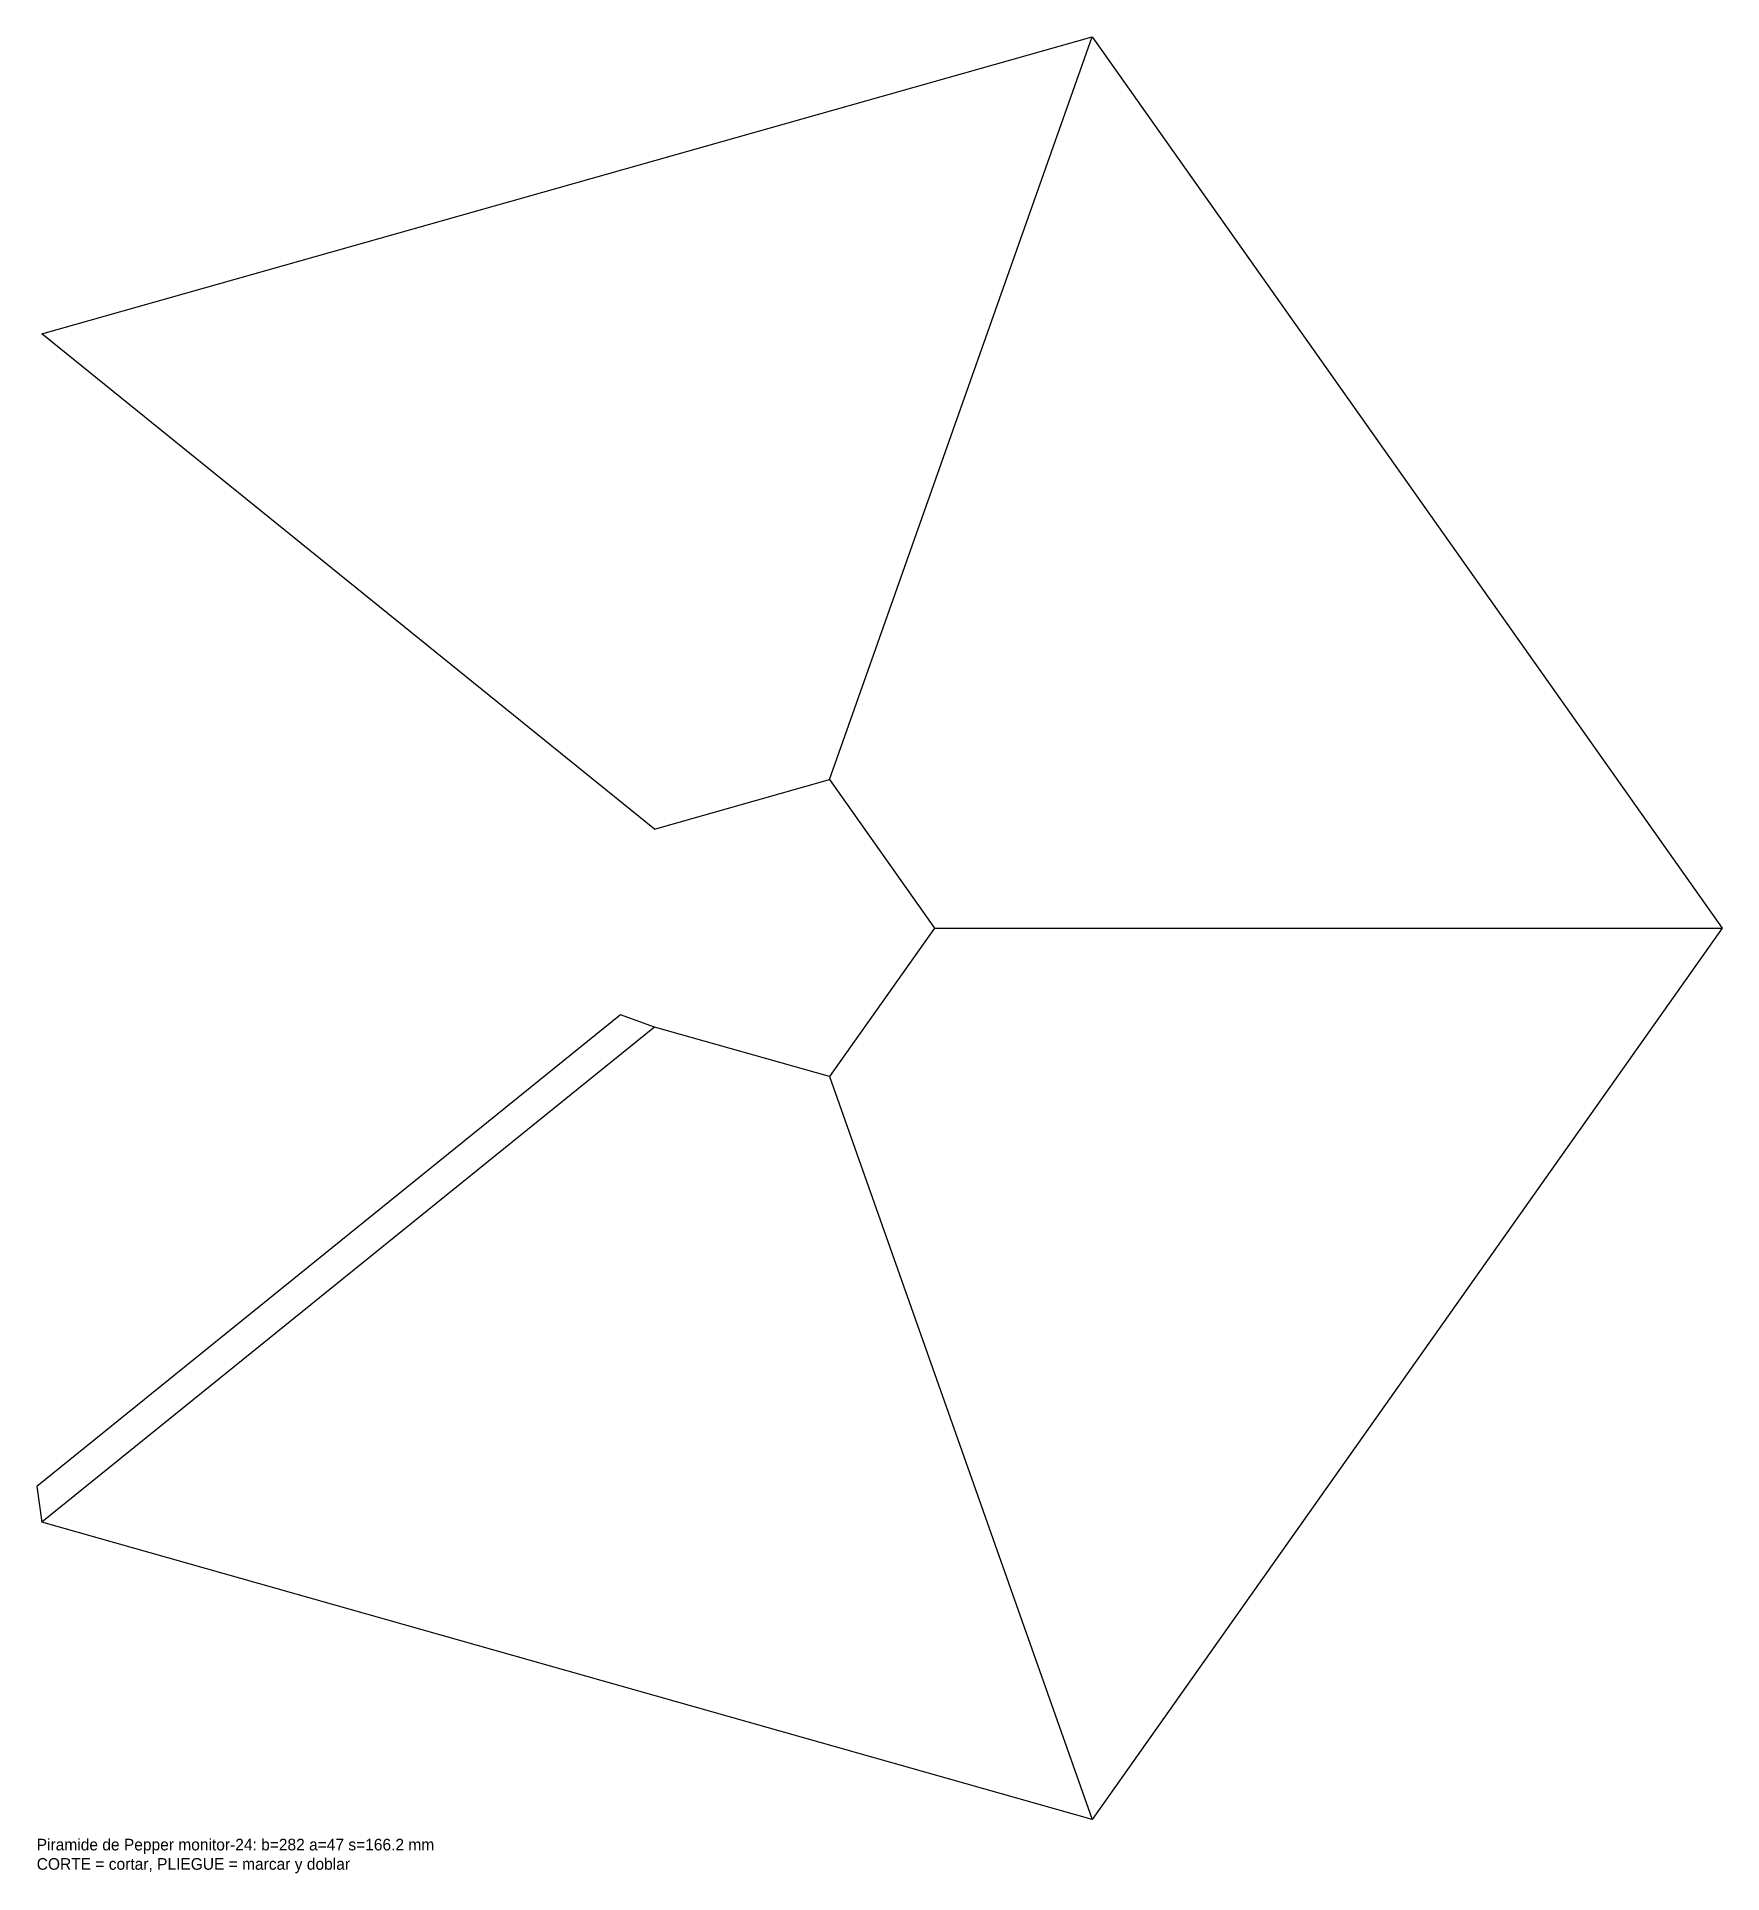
# Model space of a CAD drawing. Header units: millimetres. Extents: x -191 to 244, y -244 to 230.
import ezdxf

# ---------------------------------------------------------------- set-up
doc = ezdxf.new("R2010")
doc.units = ezdxf.units.MM

msp = doc.modelspace()

# ---------------------------------------------------------------- linework, layer by layer
at = {"layer": 'CORTE', "color": 1}
for p, q in [((-189.948, 153.501), (81.406, 230.252)), ((81.406, 230.252), (244.219, 0)), ((-31.658, 25.584), (-189.948, 153.501)), ((-31.658, 25.584), (13.568, 38.375)), ((13.568, 38.375), (40.703, 0)), ((40.703, 0), (13.568, -38.375)), ((244.219, 0), (81.406, -230.252)), ((-40.42, -22.378), (-191.243, -144.262)), ((-31.658, -25.584), (-40.42, -22.378)), ((13.568, -38.375), (-31.658, -25.584)), ((-191.243, -144.262), (-189.948, -153.501)), ((81.406, -230.252), (-189.948, -153.501))]:
    msp.add_line(p, q, dxfattribs=at)
at = {"layer": 'PLIEGUE', "color": 5}
for p, q in [((13.568, 38.375), (81.406, 230.252)), ((40.703, 0), (244.219, 0)), ((-31.658, -25.584), (-189.948, -153.501)), ((13.568, -38.375), (81.406, -230.252))]:
    msp.add_line(p, q, dxfattribs=at)

# ---------------------------------------------------------------- texts
at = {"layer": 'NOTAS', "color": 8}
for s, p in [('Piramide de Pepper monitor-24: b=282 a=47 s=166.2 mm', (-191.243, -238.252)), ('CORTE = cortar, PLIEGUE = marcar y doblar', (-191.243, -243.252))]:
    msp.add_text(s, height=3, dxfattribs=at).set_placement(p)

doc.saveas('drawing.dxf')
